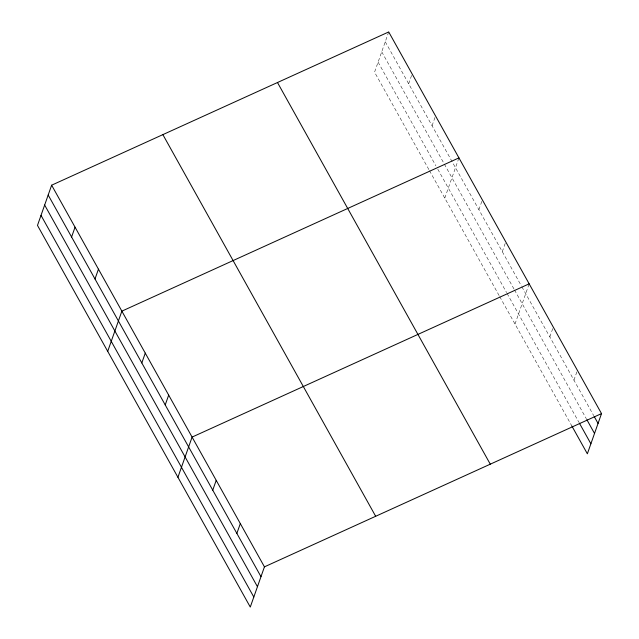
<?xml version="1.0" encoding="UTF-8"?>
<svg xmlns="http://www.w3.org/2000/svg" width="639" height="639" viewBox="0 0 639 639"><rect width="100%" height="100%" fill="white"/><g stroke="black" fill="none" stroke-linecap="round" stroke-linejoin="round"><path stroke-width="0.48" stroke-dasharray="3.19 2.4" d="M388.72 31.95L374.558 72.151L429.017 169.822M408.664 83.757L412.123 73.932M432.076 125.739L435.534 115.915M444.784 198.098L458.938 157.897M478.891 209.696L482.349 199.871M502.294 251.678L505.753 241.854M515.01 324.037L529.164 283.836M549.82 336.913L553.278 327.088M573.942 380.173L577.4 370.348M385.261 41.775L521.408 285.952M521.879 286.807L593.719 415.638M381.731 51.799L514.052 289.124M514.531 289.978L586.322 418.737M378.088 62.127L435.894 165.797M437.803 169.223L506.591 292.598M507.07 293.453L578.83 422.147M429.496 170.677L499.243 295.769M499.722 296.624L571.921 426.117"/><path stroke-width="0.96" d="M51.639 185.198L37.485 225.399L250.28 607.05L264.442 566.849L601.515 413.601L388.72 31.95L51.639 185.198L264.442 566.849M71.592 237.005L75.051 227.18M94.995 278.987L98.454 269.163M107.711 351.346L121.865 311.145L458.938 157.897M141.81 362.952L145.269 353.127M165.221 404.934L168.68 395.11M177.93 477.293L192.091 437.092L529.164 283.836M212.747 490.169L216.206 480.344M236.861 533.421L240.32 523.597M601.515 413.601L587.361 453.802L571.921 426.117M594.198 416.5L598.056 423.425M586.81 419.607L594.526 433.45M579.309 423.01L590.891 443.778M277.486 82.519L490.281 464.17M162.873 134.629L375.676 516.28M48.181 195.023L260.984 576.674M44.65 205.047L257.453 586.698M41.016 215.375L253.811 597.026"/></g></svg>
